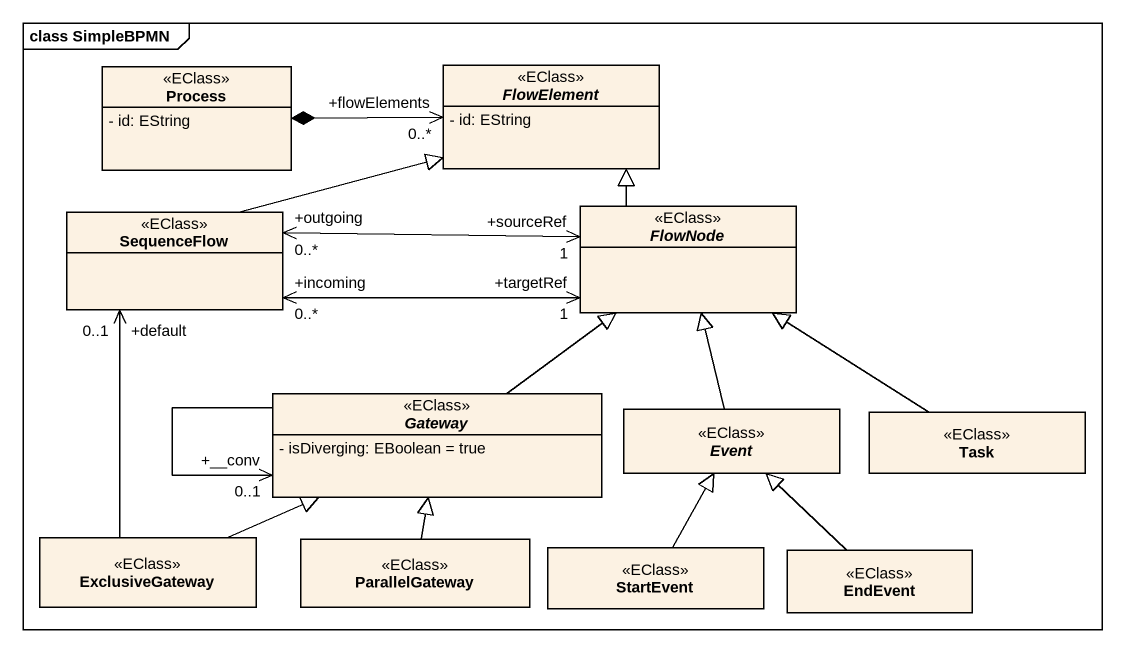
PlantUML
@startuml
mainframe class SimpleBPMN
hide circle
hide empty members
skinparam classAttributeIconSize 0
class "Process" as Process_ <<EClass>> {
  - id: EString
}
abstract class FlowElement <<EClass>> {
  - id: EString
}
class SequenceFlow <<EClass>>
abstract class FlowNode <<EClass>>
abstract class Gateway <<EClass>> {
  - isDiverging: EBoolean = true
}
abstract class Event <<EClass>>
class Task <<EClass>>
class ExclusiveGateway <<EClass>>
class ParallelGateway <<EClass>>
class StartEvent <<EClass>>
class EndEvent <<EClass>>
Process_ *-right-> "+flowElements\n0..*" FlowElement
SequenceFlow -right-|> FlowElement
FlowNode -up-|> FlowElement
FlowNode "+sourceRef\n1" <-left-> "+outgoing\n0..*" SequenceFlow
FlowNode "+targetRef\n1" <-left-> "+incoming\n0..*" SequenceFlow
Gateway -up-|> FlowNode
Gateway --> "+__conv\n0..1" Gateway
Event -up-|> FlowNode
Task -up-|> FlowNode
ExclusiveGateway -up-> "+default\n0..1" SequenceFlow
ExclusiveGateway -right-|> Gateway
ParallelGateway -up-|> Gateway
StartEvent -up-|> Event
EndEvent -up-|> Event
@enduml
